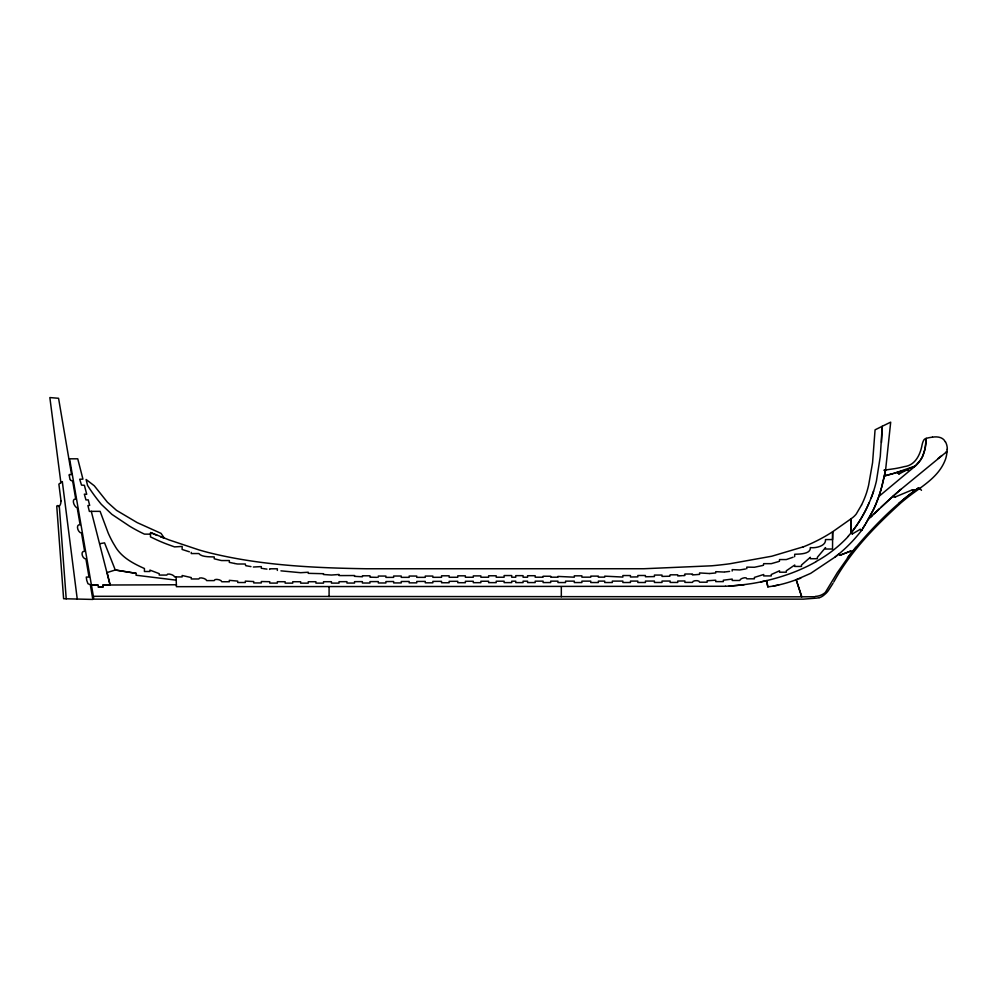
<?xml version="1.0" encoding="UTF-8"?>
<svg xmlns="http://www.w3.org/2000/svg" width="997" height="997" viewBox="0 0 997 997"><rect width="100%" height="100%" fill="white"/><g stroke="black" fill="none" stroke-linecap="round" stroke-linejoin="round"><path stroke-width="1.5" d="M848.335 536.099L851.064 532.946L851.077 518.764L852.834 517.468A23.118 23.118 0 0 0 856.249 514.028L861.558 504.956M862.106 529.594L861.607 530.379L860.162 529.37L852.373 533.918L851.064 532.946L851.089 518.764L832.657 531.75A170.076 170.076 0 0 1 803.27 546.892M947.15 449.248L946.814 453.423A34.721 34.721 0 0 1 945.792 458.333A18.893 18.893 0 0 1 945.231 459.953C938.04 478.772 918.81 487.807 904.316 500.058A166.2 166.2 0 0 0 900.665 503.099C875.104 526.341 850.466 551.478 833.766 582.036M819.11 597.614A30.147 30.147 0 0 1 817.814 597.901A23.766 23.766 0 0 1 816.655 598.113L803.507 599.135L93.855 599.135L69.591 458.807L77.741 458.807L82.938 479.146L79.698 479.221L81.517 485.115L84.384 485.302L86.727 494.288L84.334 494.163L85.941 499.896L88.247 499.896L89.68 505.404L87.91 505.554L89.381 511.424L91.288 511.349L110.069 584.99L102.99 585.027L102.94 587.059L98.429 587.158L97.955 585.052L91.425 585.065L97.955 585.052M176.145 576.914L176.407 586.672L725.392 586.273M110.119 585.002L107.14 572.54L115.278 569.997L136.153 573.35L136.041 575.232L176.145 580.154M852.373 533.918L851.064 532.946A132.925 132.925 0 0 0 869.185 502.7L871.216 497.802A130.009 130.009 0 0 0 873.584 491.135A125.759 125.759 0 0 0 876.438 480.928L880.276 456.476L882.22 426.28L890.695 422.142L885.598 469.986L884.202 470.185L885.486 470.434L882.183 485.265M881.51 442.406L882.195 426.305L875.067 429.832L872.574 462.658L868.636 485.128A109.471 109.471 0 0 1 866.717 492.256L866.43 493.154A91.487 91.487 0 0 1 861.533 504.943M932.432 437.209A32.203 32.203 0 0 0 926.225 438.381C926.101 448.712 923.172 459.592 914.885 466.397L878.806 496.506L875.914 504.108A116.263 116.263 0 0 1 871.627 513.218L866.829 521.805M926.238 438.393L925.029 448.762L922.811 455.99A24.763 24.763 0 0 1 920.455 460.103L914.947 466.347M884.663 474.584L885.523 469.998L894.92 468.615A115.914 115.914 0 0 0 904.429 466.596C915.371 465.325 920.343 454.42 922.088 444.836A37.525 37.525 0 0 1 922.337 443.852A14.257 14.257 0 0 1 924.02 439.714L924.269 439.503A2.729 2.729 0 0 1 925.029 438.879L925.926 438.493M884.601 474.933L884.464 475.606M851.064 532.946L851.089 532.872A131.504 131.504 0 0 0 869.172 502.7M881.996 485.963L880.7 490.549M881.498 487.77L884.389 475.943L892.726 473.725M881.261 488.617L879.715 493.777A124.912 124.912 0 0 1 876.226 503.348L875.765 504.445A109.695 109.695 0 0 1 873.584 509.305L865.67 523.774M880.563 491.035L878.818 496.494M866.455 522.453L861.607 530.379A145.674 145.674 0 0 1 839.063 553.833A102.616 102.616 0 0 1 835.162 556.987L810.661 573.362L796.167 579.718A129.361 129.361 0 0 1 785.748 583.158A128.825 128.825 0 0 1 778.669 584.965A129.074 129.074 0 0 1 773.298 586.049L767.877 586.897L766.506 580.628A214.667 214.667 0 0 0 790.123 573.624A182.75 182.75 0 0 0 801.588 568.988L805.327 567.268A159.009 159.009 0 0 0 816.281 561.585M833.018 583.295L828.37 590.548A19.379 19.379 0 0 1 825.852 593.477L824.021 595.047A13.484 13.484 0 0 1 819.16 597.776M865.259 524.447L862.592 528.809M908.205 470.783C908.018 470.297 911.358 467.219 899.182 473.924M850.753 553.597L837.318 572.652L825.616 591.969A7.864 7.864 0 0 1 824.644 593.016A16.313 16.313 0 0 1 815.322 596.405M847.475 557.859L850.192 554.295M850.566 553.833L854.167 549.409M851.126 553.123L851.999 552.051L850.84 551.005L840.147 555.192L839.063 553.821A102.666 102.666 0 0 1 835.162 556.987M852.834 551.029C871.976 528.049 893 506.339 917.302 488.767M854.541 548.973L856.012 547.228M70.438 479.719L70.513 479.831A2.617 2.617 0 0 0 71.236 480.566L72.681 481.177L75.722 499.023C71.261 498.55 73.815 506.7 77.243 507.909L80.109 524.746C75.436 524.011 77.654 532.66 81.53 533.083L84.633 551.353C80.109 550.643 82.153 558.856 85.929 558.956L89.02 577.051L86.278 577.064L86.739 580.354L87.948 583.706L90.316 584.728L92.833 599.434L66.213 598.786L59.297 506.202A6.73 6.73 0 0 0 60.593 503.884A13.833 13.833 0 0 0 60.979 500.868M915.333 465.96L913.426 466.92A58.86 58.86 0 0 1 909.389 468.553L908.242 468.989M915.283 466.01L893.648 473.475M870.356 517.356L872.363 515.437M868.25 519.362L889.81 499.123M874.244 513.642L879.441 508.719M881.086 507.174L895.343 494.176M890.495 498.512L892.776 496.481L895.555 496.83L912.405 489.814L915.62 489.988L912.405 489.814M896.876 492.83L895.867 493.714M897.387 492.381L898.384 491.509M899.88 490.212L898.883 491.072M898.746 503.448L907.158 496.444M900.378 489.789L947.038 451.479L945.692 452.513M900.877 489.353L892.701 496.518L895.555 496.83M938.015 458.545L941.791 455.554M908.367 495.497L918.349 488.007L919.284 488.717L918.349 488.007L917.477 488.642M77.243 599.047L62.325 481.613L58.873 484.106L61.004 500.868M62.325 481.613L60.879 482.648L49.85 397.566L58.561 398.277L71.56 474.572L69.254 474.535L69.304 475.282M803.246 546.842L771.778 556.226L729.891 563.754A413.431 413.431 0 0 1 711.671 565.798L643.9 568.739L366.572 568.764C313.407 567.916 259.681 565.436 207.912 552.4A307.624 307.624 0 0 1 199.026 549.933L168.954 539.888L150.547 532.498L150.472 536.885L156.753 539.875A165.714 165.714 0 0 0 166.86 544.113L174.55 546.892L182.139 546.443L182.139 549.472L189.38 551.802M799.245 578.746L800.741 578.198M794.621 556.712L794.734 554.257C799.033 554.058 811.022 554.282 810.324 547.59C815.297 548.375 826.251 546.169 825.504 539.564L832.532 539.564L832.657 531.75L832.532 549.023L825.504 549.023L825.504 547.615L817.353 557.311L817.353 558.719L810.324 558.719L810.324 557.311L801.476 565.037L801.476 566.446L794.734 566.446L794.734 565.037L786.297 570.795L786.297 572.203L779.554 572.203L779.554 570.795L771.279 574.509L771.279 575.917L763.69 575.917L763.69 574.509L754.393 577.413L754.393 578.821L746.803 578.821C747.04 576.341 739.562 578.559 739.786 580.478L732.197 580.478L732.197 579.07L723.323 580.217L723.323 581.612L715.734 581.612L715.734 580.217A63.123 63.123 0 0 0 714.126 580.304L707.147 580.79L707.147 582.198L699.57 582.198C699.882 579.955 692.167 580.217 692.479 582.385L684.889 582.385L684.889 580.977L677.748 581.039L677.748 582.447L670.158 582.447L670.158 581.039L662.008 581.064L662.008 582.472L654.418 582.472L654.418 581.064L645.42 581.089L645.42 582.497L637.831 582.497L637.831 581.089L630.453 581.101L630.453 582.51L622.863 582.51L622.863 581.101L612.308 581.114L612.308 582.522L604.718 582.522L604.718 581.114L598.35 581.126L598.35 582.535L590.76 582.535L590.76 581.126L581.887 581.139L581.887 582.547L574.297 582.547L574.297 581.139L565.536 581.151L565.536 582.547L557.946 582.547L557.946 581.151L550.693 581.151L550.693 582.56L543.103 582.56L543.103 581.151L535.177 581.176L535.177 582.572L527.587 582.572L527.587 581.176L523.064 581.189L523.064 582.597L515.761 582.597L515.761 581.189L511.71 581.201L511.71 582.609L504.121 582.609L504.121 581.201L496.194 581.226L496.194 582.634L488.617 582.634L488.617 581.226L480.866 581.263L480.866 582.672L473.288 582.672L473.288 581.263L465.362 581.301L465.362 582.709L457.773 582.709L457.773 581.301L449.136 581.351L449.136 582.759L441.546 582.759L441.546 581.351L432.848 581.401L432.848 582.809L425.258 582.809L425.258 581.401L416.746 581.463L416.746 582.859L409.156 582.859L409.156 581.463L401.23 581.513L401.23 582.921L393.641 582.921L393.641 581.513L385.901 581.575L385.901 582.971L378.312 582.971L378.312 581.575L369.974 581.612L369.974 583.021L362.385 583.021L362.385 581.612L354.533 581.662L354.533 583.058L346.944 583.058L346.944 581.662L339.017 581.7L339.017 583.108L331.428 583.108L331.428 581.7L323.514 581.725L323.514 583.133L315.924 583.133L315.924 581.725L308.235 581.737L308.235 583.145L300.658 583.145L300.658 581.737L292.732 581.737L292.732 583.133L285.142 583.133L285.142 581.737L277.34 581.7L277.34 583.095L269.751 583.095L269.751 581.7L261.301 581.525L261.301 582.933L253.712 582.933L253.712 581.525A68.457 68.457 0 0 1 252.129 581.475L245.312 581.114L245.312 582.51L237.722 582.51L237.722 581.114L229.322 580.341L229.322 581.75L221.733 581.75C221.895 579.718 214.068 578.21 214.23 580.603L206.641 580.603C206.691 578.596 198.802 576.528 198.839 578.97L191.25 578.97L191.25 577.562L182.139 575.506L182.139 576.914L174.55 576.914C174.587 574.957 166.773 572.602 166.811 575.07L159.221 575.07L159.221 573.661L149.911 570.097L149.911 571.493L144.428 571.493L144.428 568.514C132.85 563.342 120.911 557.074 114.643 545.446A78.402 78.402 0 0 1 112.848 542.43A104.585 104.585 0 0 1 108.162 532.946L100.111 511.349L91.3 511.349M793.089 557.223L786.297 559.566L779.554 559.566L779.43 561.336M901.338 471.257L908.205 469.55L907.656 469.188M900.827 471.407L885.112 475.756M814.811 596.742L801.738 596.817L796.167 579.718L797.725 579.257M778.794 561.51L771.279 563.666L763.69 563.666L763.428 565.336M762.904 565.449L754.393 567.268L746.803 567.119L746.803 568.739M767.877 586.897L766.519 580.628A194.951 194.951 0 0 1 760.973 581.862L759.128 582.236A209.569 209.569 0 0 1 751.688 583.569L744.211 584.628A252.191 252.191 0 0 1 729.168 586.049L725.392 586.273M745.494 568.988L739.786 569.948L732.197 569.623L732.197 571.044M99.837 543.689L104.548 542.854L115.278 569.997L136.153 573.337M729.63 571.381L724.969 571.954M724.146 572.054L715.734 571.68L715.734 572.951L709.64 573.524M932.419 437.172C937.13 436.374 943.087 436.998 945.318 441.908M709.49 573.537L699.57 572.939L699.57 574.384L692.479 574.945L692.479 574.01L684.889 574.01L684.889 575.481L684.129 575.531M683.045 575.605L683.88 575.556M681.437 575.705L682.222 575.655M680.664 575.755L679.543 575.817M678.82 575.855L677.748 575.917L677.748 574.82L670.158 574.82L669.859 576.229M669.236 576.241L662.008 576.416L662.008 575.07L654.418 575.07L654.418 576.578L645.42 576.752L645.42 575.493L637.831 575.493L637.831 576.889L630.453 577.001L630.453 575.543L622.863 575.543L622.863 577.064L604.718 576.154L604.718 577.138L598.35 577.151L598.35 576.116L590.76 576.116L590.76 577.163L581.887 577.176L581.887 575.83L574.297 575.83L574.297 577.188L557.946 576.416L557.946 577.201L550.693 577.201L550.693 576.241L543.103 576.241L543.103 577.201L535.177 577.201L535.177 575.718L527.587 575.718L527.587 577.213L523.064 577.213L523.064 575.655L515.761 575.655L515.761 577.213L511.71 577.213L511.71 575.556L504.121 575.556L504.121 577.226L496.194 577.226L496.194 575.78L488.617 575.78L488.617 577.226L480.866 577.238L480.866 575.892L473.288 575.892L473.288 577.238L465.362 577.251L465.362 575.83L457.773 575.83L457.773 577.263L449.136 577.275L449.136 575.805L441.546 575.805L441.546 577.3L432.848 577.325L432.848 576.067L425.258 576.067L425.258 577.35L416.746 577.363L416.746 576.054L409.156 576.054L409.156 577.35L401.23 577.35L401.23 576.029L393.641 576.029L393.641 577.363L385.901 577.4L385.901 576.067L378.312 576.067L378.025 577.388M98.429 587.158L102.94 587.059M102.99 585.027L176.481 584.765M93.369 596.306L801.738 596.817L796.179 579.718M150.522 534.155L144.44 534.13A163.707 163.707 0 0 1 129.473 526.104L111.901 514.365L101.308 504.32A190.776 190.776 0 0 1 89.643 488.68L87.586 485.489L86.116 479.495L94.304 485.788L107.377 502.189L116.524 510.364L137.2 522.615L161.04 533.37L164.355 538.23L162.486 537.533M376.741 577.363L371.482 577.213M66.238 598.786L63.609 598.723L56.742 506.09A1.533 1.533 0 0 1 58.025 505.604L58.923 506.638M370.734 577.188L369.974 577.151L369.974 575.792L362.385 575.792L362.385 576.764L354.533 576.341L354.533 575.531L340.5 575.581L339.017 575.493L339.017 574.484L331.428 575.045L323.514 574.509L323.514 573.711L308.235 573.337L308.235 572.228L300.658 572.714L280.942 570.845M269.576 569.474L269.751 568.788L277.34 568.788L277.34 570.446M266.959 569.125L264.504 568.776M263.794 568.664L262.734 568.514M262.012 568.402L261.301 568.302L261.301 566.595L253.35 567.019M250.982 566.608L246.334 565.773M245.648 565.648L245.312 564.003L237.722 564.003A23.043 23.043 0 0 1 236.339 563.803L234.769 563.504M884.202 470.185L885.486 470.434M234.582 563.467L229.322 562.358L229.322 560.551L221.733 560.551A11.79 11.79 0 0 1 220.412 560.326L214.23 558.781L214.23 556.924C210.13 556.787 201.431 557.149 198.839 553.547L191.25 553.547L191.25 552.375M160.642 536.847L161.564 537.196M156.255 535.065L157.102 535.426M154.572 534.342L155.407 534.704M153.737 533.981L152.117 533.245M860.162 529.37L861.607 530.392M851.999 552.051L850.84 551.005L840.147 555.192L839.075 553.821M919.857 488.293L921.465 490.35M561.323 586.672L561.323 596.817M329.085 586.672L329.085 596.555M945.492 441.808A16.102 16.102 0 0 1 947.312 449.248M873.584 491.135A129.859 129.859 0 0 1 871.216 497.802M848.459 536.224A129.087 129.087 0 0 1 816.207 561.473M778.669 584.965A129.087 129.087 0 0 1 773.298 586.049M766.506 580.628A194.814 194.814 0 0 1 760.973 581.862M744.211 584.641A252.017 252.017 0 0 1 729.168 586.049M70.288 479.781A11.403 11.403 0 0 1 69.404 475.282M897.973 472.89L898.958 473.949L897.961 473.002"/></g></svg>
